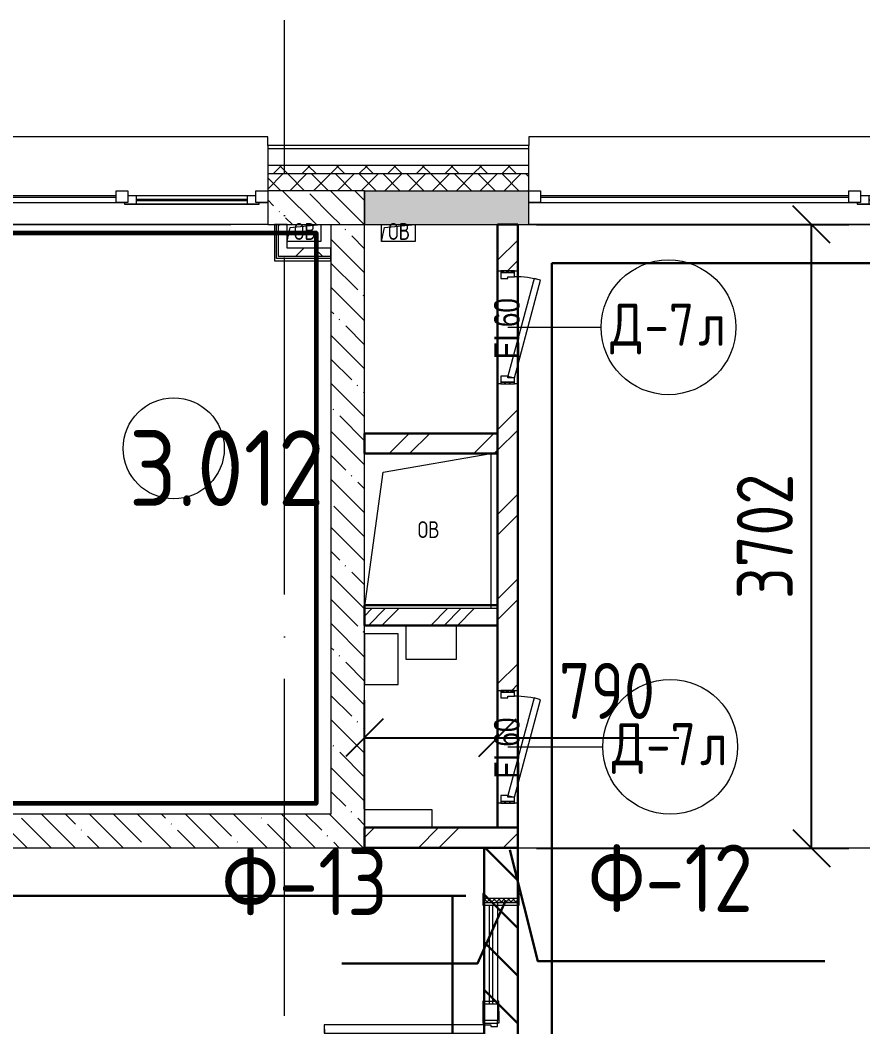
# Model space of a CAD drawing. Header units: millimetres. Extents: x -592259 to 288321, y -552984 to 293768.
# Drawn here: x 26492 to 31496, y -205629 to -199653 of the extents above; entities that cross this region are included whole.
import ezdxf

# ---------------------------------------------------------------- set-up
doc = ezdxf.new("R2010")
doc.units = ezdxf.units.MM
doc.linetypes.add('ADSK_Линия сетки', pattern=[2500, 2000, -250, 0, -250])
doc.layers.get('Defpoints').update_dxf_attribs({"color": 250})
for name, color, linetype, lineweight in [('0) блоки', 6, 'Continuous', 30), ('0.2) Кирпич 4 вып', 30, 'Continuous', 30), ('2)Фарх готовы', 3, 'Continuous', 30), ('2)Фархверки', 40, 'Continuous', 30), ('4) Штукатурка', 6, 'Continuous', 30), ('4.5) Штук Гипсовая по ЖБ', 6, 'Continuous', 30), ('4.6) Швы', 6, 'Continuous', 30), ('6.2) Шпаклевка 6 вып.', 3, 'Continuous', 60), ('A-AREA-____-IDEN', 250, 'Continuous', 9), ('A-DETL-____-OTLN', 250, 'Continuous', 5), ('A-DETL-GENF-OTLN', 250, 'Continuous', 5), ('A-DOOR-____-IDEN', 250, 'Continuous', 9), ('A-DOOR-____-MCUT', 250, 'Continuous', 5), ('A-DOOR-____-OTLN', 250, 'Continuous', 5), ('A-DOOR-FRAM-MCUT', 250, 'Continuous', 5), ('A-DOOR-FRAM-OTLN', 250, 'Continuous', 5), ('A-DOOR-GLAZ-MCUT', 250, 'Continuous', 5), ('A-FLOR-____-OTLN', 250, 'Continuous', 9), ('A-GLAZ-____-MCUT', 250, 'Continuous', 9), ('A-GLAZ-____-OTLN', 250, 'Continuous', 5), ('A-WALL-____-MCUT', 250, 'Continuous', 13), ('A-WALL-____-PATT', 250, 'Continuous', 13), ('A-WALL-FNSH-MCUT', 250, 'Continuous', 13), ('I-WALL-____-OTLN', 250, 'Continuous', 9), ('S-GRID-____-OTLN', 250, 'Continuous', 9)]:
    doc.layers.add(name, color=color, linetype=linetype, lineweight=lineweight)
doc.styles.add('Arial Narrow', font='ARIALN.TTF', dxfattribs={"width": 0.9, "height": 150})
doc.styles.add('GOST Common_1', font='', dxfattribs={"width": 0.9, "height": 250})
doc.styles.add('ISOCPEUR', font='isocpeur.ttf', dxfattribs={"width": 0.8, "height": 100})
doc.styles.add('ISOCPEUR_1', font='isocpeur.ttf', dxfattribs={"width": 0.9, "height": 250})
doc.styles.get("Standard").update_dxf_attribs({"font": 'ГОСТ тип А.ttf'})
doc.styles.get('GOST Common_1').set_extended_font_data('GOST Common')
doc.dimstyles.new('А3', dxfattribs={"dimtxt": 333, "dimasz": 222, "dimexe": 222, "dimexo": 111, "dimgap": 111, "dimtad": 1, "dimtoh": 1, "dimdec": 0, "dimrnd": 0.0015, "dimzin": 0, "dimdsep": 46, "dimtxsty": 'Standard', "dimblk": 'OBLIQUE', "dimcen": 0, "dimclrd": 7, "dimclre": 7, "dimclrt": 7, "dimadec": 0, "dimazin": 0, "dimtfac": 1, "dimtdec": 0, "dimtofl": 0, "dimtmove": 0, "dimatfit": 3, "dimfxl": 1, "dimtolj": 1, "dimtzin": 0, "dimarcsym": 0})
pattern_1 = [(45, (-3188.22, -259241.4), (-251.4472, 251.4472), []), (45, (-3188.22, -258860.4), (-251.4472, 251.4472), [])]
pattern_2 = [(135, (-3188.22, -259241.39), (-142.5612, -142.5612), []), (135, (-3045.66, -259241.39), (-142.5612, -142.5612), [252.016, -50.403, 3.353, -47.05])]
pattern_3 = [(45, (-3188.22, -259241.39), (-141.42136, 141.42136), []), (135, (-3188.22, -259241.39), (-141.42136, -141.42136), [])]

# ---------------------------------------------------------------- blocks, each defined once
blk = doc.blocks.new('Дверь_СКБ_1Ст_Внутренняя1 - Н_Д-7л_670x1875h_Технический шкаф ЭОМ и СС-V1-АР1_Маркировочный план 3 этажа')
at = {"layer": 'A-DOOR-____-OTLN'}
h = blk.add_hatch(dxfattribs=at)
h.set_pattern_fill('FP_5', color=256, style=0, pattern_type=2)
h.set_pattern_definition([(135, (1951.41, 124.685), (-14.14214, -14.14214), []), (225, (1951.41, 124.685), (14.14214, -14.14214), [])])
h.paths.add_polyline_path([(347.5, 40), (337.5, 40), (337.5, -40), (347.5, -40), (347.5, 1.4)])
at = {"layer": 'A-DOOR-FRAM-OTLN'}
h = blk.add_hatch(dxfattribs=at)
h.set_pattern_fill('FP_6', color=256, style=0, pattern_type=2)
h.set_pattern_definition([(45, (-171.384, 124.685), (-14.1421, 14.1421), []), (135, (-171.384, 124.685), (-14.1421, -14.1421), [])])
h.paths.add_polyline_path([(-312.5, -40), (-312.5, 40), (-322.5, 40), (-322.5, -40)])
at = {"layer": 'A-DOOR-____-MCUT'}
for p, q in [((-267.1, 195.3), (-277.4, 156.7)), ((312.5, 40), (-267.1, 195.3)), ((-277.4, 156.7), (302.1, 1.4)), ((302.1, 1.4), (312.5, 40))]:
    blk.add_line(p, q, dxfattribs=at)
at = {"layer": 'A-DOOR-____-OTLN'}
blk.add_arc((312.5, 40), 600, 165, 180, dxfattribs=at)
at = {"layer": 'A-DOOR-FRAM-MCUT'}
for p, q in [((-312.5, 40), (-322.5, 40)), ((-322.5, 40), (-322.5, -40)), ((-287.5, 40), (-312.5, 40)), ((-312.5, 40), (-312.5, -40)), ((-312.5, -40), (-312.5, 40)), ((-287.5, 0), (-287.5, 40)), ((-277.5, 0), (-287.5, 0)), ((-277.5, -40), (-277.5, 0)), ((312.5, 0), (302.5, 0)), ((302.5, 0), (302.5, -40)), ((312.5, 40), (312.5, 0)), ((337.5, 40), (312.5, 40)), ((337.5, -40), (337.5, 40)), ((347.5, 40), (337.5, 40)), ((337.5, 40), (337.5, -40)), ((347.5, -40), (347.5, 40)), ((-322.5, -40), (-312.5, -40)), ((-312.5, -40), (-277.5, -40)), ((302.5, -40), (337.5, -40)), ((337.5, -40), (347.5, -40))]:
    blk.add_line(p, q, dxfattribs=at)
blk = doc.blocks.new('Окно_СКБ_2Ст1 - Окно_СКБ_2Ст_2800_ОК11-29018754-АР1_Маркировочный план 3 этажа')
at = {"layer": 'A-GLAZ-____-MCUT'}
for p, q in [((-1400, -195), (-1400, -125)), ((-1400, -125), (-1330, -125)), ((-1330, -125), (-1330, -195)), ((500, -195), (500, -125)), ((500, -125), (570, -125)), ((570, -125), (570, -195)), ((1330, -155), (570, -155)), ((570, -155), (570, -195)), ((620, -205), (620, -155)), ((1280, -205), (1280, -155)), ((1330, -195), (1330, -125)), ((1330, -125), (1400, -125)), ((1330, -195), (1330, -155)), ((1400, -125), (1400, -195)), ((-1330, -195), (-1400, -195)), ((570, -195), (500, -195)), ((570, -195), (550, -195)), ((550, -195), (550, -205)), ((550, -205), (1350, -205)), ((1350, -205), (550, -205)), ((1400, -195), (1330, -195)), ((1350, -195), (1330, -195)), ((1350, -205), (1350, -195))]:
    blk.add_line(p, q, dxfattribs=at)
at = {"layer": 'A-GLAZ-____-MCUT', "lineweight": 5}
for p, q in [((500, -155), (-1330, -155)), ((500, -165), (-1330, -165)), ((620, -175), (1280, -175)), ((1280, -185), (620, -185))]:
    blk.add_line(p, q, dxfattribs=at)
at = {"layer": 'A-GLAZ-____-OTLN'}
for p, q in [((-1400, -195), (550, -195)), ((1350, -195), (1400, -195))]:
    blk.add_line(p, q, dxfattribs=at)
blk = doc.blocks.new('Окно_СКБ_2Ст1 - Окно_СКБ_2Ст_2800_ОК12-29019270-АР1_Маркировочный план 3 этажа')
at = {"layer": 'A-GLAZ-____-MCUT'}
for p, q in [((-1400, -195), (-1400, -125)), ((-1400, -125), (-1330, -125)), ((-1330, -125), (-1330, -195)), ((500, -195), (500, -125)), ((500, -125), (570, -125)), ((570, -125), (570, -195)), ((1330, -155), (570, -155)), ((570, -155), (570, -195)), ((620, -205), (620, -155)), ((1280, -205), (1280, -155)), ((1330, -195), (1330, -125)), ((1330, -125), (1400, -125)), ((1330, -195), (1330, -155)), ((1400, -125), (1400, -195)), ((-1330, -195), (-1400, -195)), ((570, -195), (500, -195)), ((570, -195), (550, -195)), ((550, -195), (550, -205)), ((550, -205), (1350, -205)), ((1350, -205), (550, -205)), ((1400, -195), (1330, -195)), ((1350, -195), (1330, -195)), ((1350, -205), (1350, -195))]:
    blk.add_line(p, q, dxfattribs=at)
at = {"layer": 'A-GLAZ-____-MCUT', "lineweight": 5}
for p, q in [((500, -155), (-1330, -155)), ((500, -165), (-1330, -165)), ((620, -175), (1280, -175)), ((1280, -185), (620, -185))]:
    blk.add_line(p, q, dxfattribs=at)
at = {"layer": 'A-GLAZ-____-OTLN'}
for p, q in [((-1400, -195), (550, -195)), ((1350, -195), (1400, -195))]:
    blk.add_line(p, q, dxfattribs=at)
blk = doc.blocks.new('WNW_Отлив1 - Отлив_металлический 2-28596384-АР1_Маркировочный план 3 этажа')
at = {"layer": 'A-GLAZ-____-OTLN'}
for p, q in [((1400, 320), (-1400, 320)), ((-1400, 320), (-1400, 270)), ((1400, 270), (1400, 320))]:
    blk.add_line(p, q, dxfattribs=at)
blk = doc.blocks.new('_Wn_-As_OpeningMEP_floor__Rectangular - _Wn_-As_OpeningMEP_floor__Rectangular-33950681-АР1_Маркировочный план 3 этажа')
at = {"layer": 'A-DETL-GENF-OTLN', "lineweight": 5}
for p, q in [((-264.4, 399.4), (375, 510)), ((-375, -410), (-264.4, 399.4))]:
    blk.add_line(p, q, dxfattribs=at)
blk = doc.blocks.new('Дверь_СКБ_2Ст_Фрамуга2 - Н_ВВ-12_2700x2600h_Коридоры-42028589-АР1_Маркировочный план 3 этажа')
at = {"layer": 'A-DOOR-____-OTLN'}
h = blk.add_hatch(dxfattribs=at)
h.set_pattern_fill('FP_52', color=256, style=0, pattern_type=2)
h.set_pattern_definition([(135, (951.411, 164.685), (-14.1421, -14.1421), []), (225, (951.411, 164.685), (14.1421, -14.1421), [])])
h.paths.add_polyline_path([(1337.5, 60), (1337.5, -100), (1362.5, -100), (1362.5, 100), (1337.5, 100), (1337.5, 98.1)])
at = {"layer": 'A-DOOR-FRAM-OTLN'}
h = blk.add_hatch(dxfattribs=at)
h.set_pattern_fill('FP_53', color=256, style=0, pattern_type=2)
h.set_pattern_definition([(45, (-1171.384, 164.685), (-14.1421, 14.1421), []), (135, (-1171.384, 164.685), (-14.1421, -14.1421), [])])
h.paths.add_polyline_path([(-1337.5, -100), (-1312.5, -100), (-1312.5, 100), (-1337.5, 100)])
at = {"layer": 'A-DOOR-____-MCUT'}
for p, q in [((-1287.5, 1050), (-1287.5, 100)), ((-1237.5, 1050), (-1287.5, 1050)), ((-1237.5, 100), (-1237.5, 1050)), ((612.5, 1050), (562.5, 1050)), ((562.5, 1050), (562.5, 100)), ((612.5, 100), (612.5, 1050)), ((-1287.5, 100), (-1237.5, 100)), ((562.5, 100), (612.5, 100))]:
    blk.add_line(p, q, dxfattribs=at)
at = {"layer": 'A-DOOR-____-OTLN'}
for centre, start, end in [((-1287.5, 100), 0, 90), ((612.5, 100), 90, 180)]:
    blk.add_arc(centre, 950, start, end, dxfattribs=at)
at = {"layer": 'A-DOOR-FRAM-MCUT'}
for p, q in [((-1297.5, 108), (-1367.5, 108)), ((-1367.5, 108), (-1367.5, 100)), ((-1367.5, 100), (-1297.5, 100)), ((-1312.5, 100), (-1337.5, 100)), ((-1337.5, 100), (-1337.5, -100)), ((-1287.5, 100), (-1312.5, 100)), ((-1312.5, 100), (-1312.5, 20)), ((-1312.5, -100), (-1312.5, 100)), ((-1297.5, 100), (-1297.5, 108)), ((-1287.5, 60), (-1287.5, 100)), ((-1277.5, 60), (-1287.5, 60)), ((-1277.5, 20), (-1277.5, 60)), ((612.5, 60), (602.5, 60)), ((602.5, 60), (602.5, 20)), ((612.5, 100), (612.5, 60)), ((637.5, 100), (612.5, 100)), ((622.5, 108), (622.5, 100)), ((692.5, 108), (622.5, 108)), ((622.5, 100), (622.5, 20)), ((737.5, 100), (637.5, 100)), ((637.5, 20), (637.5, 100)), ((637.5, 20), (637.5, 100)), ((682.5, 108), (682.5, 100)), ((752.5, 108), (682.5, 108)), ((692.5, 100), (692.5, 108)), ((737.5, 100), (737.5, 20)), ((752.5, 100), (752.5, 108)), ((752.5, 100), (752.5, 20)), ((752.5, 100), (1337.5, 100)), ((1392.5, 108), (1322.5, 108)), ((1322.5, 108), (1322.5, 100)), ((1322.5, 100), (1322.5, 20)), ((1322.5, 100), (1392.5, 100)), ((1337.5, 100), (1337.5, 20)), ((1362.5, 100), (1337.5, 100)), ((1337.5, 100), (1337.5, -100)), ((1362.5, -100), (1362.5, 100)), ((1392.5, 100), (1392.5, 108)), ((-1312.5, 20), (-1277.5, 20)), ((-1297.5, 20), (-1312.5, 20)), ((-1312.5, 20), (-1312.5, -100)), ((-1297.5, -100), (-1297.5, 20)), ((602.5, 20), (637.5, 20)), ((622.5, 12), (622.5, 20)), ((692.5, 12), (622.5, 12)), ((737.5, 20), (637.5, 20)), ((682.5, 20), (682.5, 12)), ((682.5, 12), (752.5, 12)), ((692.5, 20), (692.5, 12)), ((752.5, 12), (752.5, 20)), ((1337.5, 20), (752.5, 20)), ((1337.5, 20), (1322.5, 20)), ((1322.5, 20), (1322.5, -100)), ((1337.5, -100), (1337.5, 20)), ((-1297.5, -100), (-1367.5, -100)), ((-1367.5, -100), (-1367.5, -108)), ((-1367.5, -108), (-1297.5, -108)), ((-1337.5, -100), (-1312.5, -100)), ((-1312.5, -100), (-1297.5, -100)), ((-1297.5, -108), (-1297.5, -100)), ((1322.5, -100), (1337.5, -100)), ((1392.5, -100), (1322.5, -100)), ((1322.5, -100), (1322.5, -108)), ((1322.5, -108), (1392.5, -108)), ((1337.5, -100), (1362.5, -100)), ((1392.5, -108), (1392.5, -100))]:
    blk.add_line(p, q, dxfattribs=at)
at = {"layer": 'A-DOOR-GLAZ-MCUT'}
for p, q in [((1322.5, 70), (737.5, 70)), ((1322.5, 50), (737.5, 50))]:
    blk.add_line(p, q, dxfattribs=at)
blk = doc.blocks.new('_Wn_-As_OpeningMEP_floor__Rectangular - _Wn_-As_OpeningMEP_floor__Rectangular-V76-АР1_Маркировочный план 3 этажа')
at = {"layer": 'A-DETL-GENF-OTLN', "lineweight": 5}
for p, q in [((-99.8, 0.8), (-82.3, 82.3)), ((-82.3, 82.3), (100, 100))]:
    blk.add_line(p, q, dxfattribs=at)
blk = doc.blocks.new('_Wn_-As_OpeningMEP_floor__Rectangular - _Wn_-As_OpeningMEP_floor__Rectangular-35307840-АР1_Маркировочный план 3 этажа')
at = {"layer": 'A-DETL-GENF-OTLN', "lineweight": 5}
for p, q in [((-100, 0), (-82.3, 82.3)), ((-82.3, 82.3), (100, 100))]:
    blk.add_line(p, q, dxfattribs=at)
blk = doc.blocks.new('AAR_СКБ_Марка_Помещения_мал - Номер-28977439-АР1_Маркировочный план 3 этажа')
at = {"layer": 'A-AREA-____-IDEN'}
blk.add_circle((-0.028, 0), 3, dxfattribs=at)
blk = doc.blocks.new('ADSK_Марка_Дверь - Типоразмер_ADSK_Марка-30565456-АР1_Маркировочный план 3 этажа')
at = {"layer": 'A-DOOR-____-IDEN'}
blk.add_circle((0, 0), 4, dxfattribs=at)
blk = doc.blocks.new('_Oblique')
at = {"color": 0, "linetype": 'ByBlock', "lineweight": -2}
blk.add_line((-0.5, -0.5), (0.5, 0.5), dxfattribs=at)
blk = doc.blocks.new('*D6600')
at = {"layer": '0.2) Кирпич 4 вып', "color": 7, "lineweight": -2, "transparency": 16777216}
for p, q in [((29557.8, -200866.4), (31412.9, -200866.4)), ((31190.9, -204568.9), (31190.9, -200866.4)), ((29557.8, -204568.9), (31412.9, -204568.9))]:
    blk.add_line(p, q, dxfattribs=at)
at = {"layer": 'Defpoints', "color": 0, "transparency": 16777216}
for p in [(29446.8, -200866.4), (31190.9, -200866.4), (29446.8, -204568.9)]:
    blk.add_point(p, dxfattribs=at)
at = {"layer": '0.2) Кирпич 4 вып', "color": 7, "lineweight": -2, "transparency": 16777216, "xscale": 222, "yscale": 222, "zscale": 222}
for p, rotation in [((31190.9, -200866.4), 90), ((31190.9, -204568.9), 270)]:
    blk.add_blockref('_Oblique', p, dxfattribs=dict(at, rotation=rotation))
at = {"layer": '0.2) Кирпич 4 вып', "color": 7, "transparency": 16777216, "insert": (30913.4, -202717.6), "char_height": 333, "attachment_point": 5, "rotation": 90}
blk.add_mtext('\\A1;3702', dxfattribs=at)
blk = doc.blocks.new('*D6601')
at = {"layer": '0.2) Кирпич 4 вып', "color": 7, "lineweight": -2, "transparency": 16777216}
for p, q in [((28536.8, -204335.4), (28536.8, -203690.3)), ((29326.8, -204335.4), (29326.8, -203690.3)), ((28536.8, -203912.3), (29326.8, -203912.3)), ((29326.8, -203912.3), (30403.5, -203912.3))]:
    blk.add_line(p, q, dxfattribs=at)
at = {"layer": 'Defpoints', "color": 0, "transparency": 16777216}
for p in [(29326.8, -203912.3), (28536.8, -204446.4), (29326.8, -204446.4)]:
    blk.add_point(p, dxfattribs=at)
at = {"layer": '0.2) Кирпич 4 вып', "color": 7, "lineweight": -2, "transparency": 16777216, "xscale": 222, "yscale": 222, "zscale": 222, "rotation": 180}
blk.add_blockref('_Oblique', (28536.8, -203912.3), dxfattribs=at)
at = {"layer": '0.2) Кирпич 4 вып', "color": 7, "lineweight": -2, "transparency": 16777216, "xscale": 222, "yscale": 222, "zscale": 222}
blk.add_blockref('_Oblique', (29326.8, -203912.3), dxfattribs=at)
at = {"layer": '0.2) Кирпич 4 вып', "color": 7, "transparency": 16777216, "insert": (29976.1, -203634.8), "char_height": 333, "attachment_point": 5}
blk.add_mtext('\\A1;790', dxfattribs=at)

msp = doc.modelspace()

# ---------------------------------------------------------------- hatches: boundary and pattern name
at = {"layer": '0) блоки'}
h = msp.add_hatch(dxfattribs=at)
h.set_pattern_fill('FP_1', color=256, style=0, pattern_type=2)
h.set_pattern_definition([(135, (-3188.22, -259241.39), (-141.42136, -141.42136), [])])
h.paths.add_polyline_path([(29246.7763, -207866.3886), (29446.7763, -207866.3886), (29446.7763, -204866.3883), (29246.7763, -204866.3883), (29246.7763, -207596.3883)])
h.paths.add_polyline_path([(29446.7763, -204866.3883), (29446.7763, -204566.388), (29246.7763, -204566.388), (29246.7763, -204866.3883)])
at = {"layer": 'A-WALL-____-PATT', "lineweight": 15, "true_color": 0x000000}
h = msp.add_hatch(dxfattribs=at)
h.set_pattern_fill('FP_16', color=18, style=0, pattern_type=2)
h.set_pattern_definition([(135, (-3188.22, -259241.39), (-84.85281, -84.85281), []), (225, (-3188.22, -259241.39), (84.85281, -84.85281), [])])
h.paths.add_polyline_path([(59832.0058, -200566.3892), (66071.7763, -200566.3892), (66071.7763, -200516.3892), (59832.0058, -200516.3892)])
h.paths.add_polyline_path([(58281.5715, -200566.3892), (58632.0058, -200566.3892), (58632.0058, -200516.3892), (57981.7763, -200516.3892), (57981.7763, -200566.3892), (58109.3968, -200566.3892)])
h.paths.add_polyline_path([(56379.2388, -200566.3892), (57081.7763, -200566.3892), (57081.7763, -200516.3892), (49662.0053, -200516.3892), (49662.0053, -200566.3892), (54072.3616, -200566.3892)])
h.paths.add_polyline_path([(47762.0053, -200566.3892), (48412.0053, -200566.3892), (48412.0053, -200516.3892), (47762.0053, -200516.3892)])
h.paths.add_polyline_path([(46461.7544, -200566.3892), (46862.0053, -200566.3892), (46862.0053, -200516.3892), (45362.0053, -200516.3892), (45362.0053, -200566.3892), (46361.3368, -200566.3892)])
h.paths.add_polyline_path([(42537.9752, -200566.3892), (42562.0053, -200566.3892), (42562.0053, -200516.3892), (41012.0053, -200516.3892), (41012.0053, -200566.3892), (42161.7544, -200566.3892)])
h.paths.add_polyline_path([(37361.5805, -200566.3892), (38212.0053, -200566.3892), (38212.0053, -200516.3892), (36662.0053, -200516.3892), (36662.0053, -200566.3892)])
h.paths.add_polyline_path([(33310.4662, -200566.3892), (33861.7763, -200566.3892), (33861.7763, -200516.3892), (32312.0053, -200516.3892), (32312.0053, -200566.3892), (33161.7544, -200566.3892)])
h.paths.add_polyline_path([(34761.7763, -200566.3892), (35412.0053, -200566.3892), (35412.0053, -200516.3892), (34761.7763, -200516.3892)])
h.paths.add_polyline_path([(28696.7116, -200566.3892), (29512.0053, -200566.3892), (29512.0053, -200516.3892), (27961.7763, -200516.3892), (27961.7763, -200566.3892), (28636.7763, -200566.3892)])
h.paths.add_polyline_path([(23686.7763, -200566.3892), (25161.7763, -200566.3892), (25161.7763, -200516.3892), (20706.7763, -200516.3892), (20706.7763, -200566.3892), (21936.7763, -200566.3892)])
h.paths.add_polyline_path([(19456.7763, -200566.3892), (19456.7763, -200516.3892), (18716.7544, -200516.3892), (18716.7544, -200566.3892), (18892.4832, -200566.3892)])
h.paths.add_polyline_path([(11395.1321, -200566.3892), (17816.7544, -200566.3892), (17816.7544, -200516.3892), (9561.7544, -200516.3892), (9561.7544, -200566.3892), (10818.4128, -200566.3892)])
h.paths.add_polyline_path([(6661.7983, -200566.3892), (6761.7544, -200566.3892), (6761.7544, -200516.3892), (5561.7544, -200516.3892), (5561.7544, -200566.3892), (6541.7983, -200566.3892)])
h.paths.add_polyline_path([(2486.8039, -200566.3892), (4361.7544, -200566.3892), (4361.7544, -200516.3892), (-3538.2456, -200516.3892), (-3538.2456, -200566.3892), (2461.8039, -200566.3892)])
h = msp.add_hatch(dxfattribs=at)
h.set_pattern_fill('FP_17', color=18, style=0, pattern_type=2)
h.set_pattern_definition([(45, (-3188.22, -259241.39), (-70.71068, 70.71068), []), (135, (-3188.22, -259241.39), (-70.71068, -70.71068), [])])
h.paths.add_polyline_path([(17162.3253, -200666.3892), (17816.7544, -200666.3283), (17816.7544, -200566.3892), (9561.7544, -200566.3892), (9561.7544, -200666.3892), (14855.448, -200666.3892)])
h.paths.add_polyline_path([(63299.8706, -200666.3892), (66001.7763, -200666.3283), (66001.7763, -200599.7225), (66071.7763, -200566.3892), (59832.0058, -200566.3892), (59832.0058, -200666.3892), (60561.7544, -200666.3892)])
h.paths.add_polyline_path([(58632.0058, -200666.3892), (58632.0058, -200566.3892), (57981.7763, -200566.3892), (57981.7763, -200666.3892), (58109.3968, -200666.3892)])
h.paths.add_polyline_path([(50291.7763, -200666.3892), (57081.7763, -200666.3283), (57081.7763, -200566.3892), (49662.0053, -200566.3892), (49662.0053, -200666.3892)])
h.paths.add_polyline_path([(46862.0053, -200666.3892), (46862.0053, -200566.3892), (45362.0053, -200566.3892), (45362.0053, -200666.3892), (46861.7544, -200666.388)])
h.paths.add_polyline_path([(48412.0053, -200666.3892), (48412.0053, -200566.3892), (47762.0053, -200566.3892), (47762.0053, -200666.3892)])
h.paths.add_polyline_path([(42562.0053, -200666.3892), (42562.0053, -200566.3892), (41012.0053, -200566.3892), (41012.0053, -200666.3892), (42561.7544, -200666.388)])
h.paths.add_polyline_path([(37561.5805, -200666.3892), (38212.0053, -200666.3283), (38212.0053, -200566.3892), (36662.0053, -200566.3892), (36662.0053, -200666.3892), (37475.0852, -200666.3892)])
h.paths.add_polyline_path([(33861.7763, -200666.3892), (33861.7763, -200566.3892), (32312.0053, -200566.3892), (32312.0053, -200666.3892), (33310.4662, -200666.3892)])
h.paths.add_polyline_path([(35412.0053, -200666.3892), (35412.0053, -200566.3892), (34761.7763, -200566.3892), (34761.7763, -200666.3892)])
h.paths.add_polyline_path([(29446.7763, -200666.3892), (29512.0053, -200666.3283), (29512.0053, -200566.3892), (27961.7763, -200566.3892), (27961.7763, -200666.3892), (28696.7116, -200666.3892)])
h.paths.add_polyline_path([(23886.7763, -200666.3892), (25161.7763, -200666.3283), (25161.7763, -200566.3892), (20706.7763, -200566.3892), (20706.7763, -200666.3892), (23886.7577, -200666.3886)])
h.paths.add_polyline_path([(18716.7544, -200666.3892), (19456.7763, -200666.3283), (19456.7763, -200566.3892), (18716.7544, -200566.3892), (18716.7544, -200666.3283)])
h.paths.add_polyline_path([(6761.7544, -200666.3892), (6761.7544, -200566.3892), (5561.7544, -200566.3892), (5561.7544, -200666.3892), (6661.7983, -200666.3892)])
h.paths.add_polyline_path([(2461.8039, -200666.3892), (4361.7544, -200666.3892), (4361.7544, -200566.3892), (-3488.2456, -200566.3892), (-3488.2456, -200666.3892), (-1292.6929, -200666.3892)])
h = msp.add_hatch(dxfattribs=at)
h.set_pattern_fill('FP_24', color=18, style=0, pattern_type=2)
h.set_pattern_definition(pattern_2)
h.paths.add_polyline_path([(28060.8411, -200866.3892), (28336.7763, -200866.3892), (28336.7763, -200666.3892), (27961.7763, -200666.3892), (27961.7774, -200866.3886), (28001.7763, -200866.3886)])
h.paths.add_polyline_path([(23886.7763, -200866.3892), (25161.7763, -200866.3886), (25161.7763, -200666.3892), (23886.7763, -200666.3892), (23886.7763, -200819.074)])
h = msp.add_hatch(dxfattribs=at)
h.set_pattern_fill('FP_24', color=18, style=0, pattern_type=2)
h.set_pattern_definition(pattern_2)
h.paths.add_polyline_path([(28369.3983, -204366.3886), (28536.7763, -204366.3886), (28536.7763, -200666.3892), (28336.7763, -200666.3892), (28336.7763, -204366.3886)])
h = msp.add_hatch(dxfattribs=at)
h.set_pattern_fill('FP_50', color=18, style=0, pattern_type=2)
h.set_pattern_definition([(50, (-3188.22, -259241.4), (364.3679, -31.8783), [38.1, -419.1]), (355, (-3188.22, -259241.4), (-70.4859, 382.1133), [30.48, -335.28]), (100.451, (-3157.86, -259244.05), (293.885, 350.2334), [32.38, -356.18]), (46.184, (-3188.22, -259139.8), (542.1585, -84.0858), [57.15, -628.65]), (96.636, (-3143.04, -259146.8), (474.805, 494.8554), [48.57, -534.27]), (351.184, (-3188.2, -259139.8), (474.8102, 494.85), [45.72, -502.92]), (21, (-3137.42, -259165.2), (303.2285, -204.5305), [38.1, -419.1]), (326, (-3137.42, -259165.2), (123.6039, 368.376), [30.48, -335.28]), (71.451, (-3112.15, -259182.23), (426.8341, 163.8427), [32.38, -356.18]), (37.5, (-3188.22, -259241.39), (6.17665, 169.11015), [16.764, -314.452, 16.764, -323.596, -336.55]), (37.5, (-3188.22, -259241.39), (6.17665, 169.11015), [-671.576, 16.764, -319.786]), (7.5, (-3188.22, -259241.39), (133.63888, 200.3615), [16.764, -177.292, 16.764, -306.832, -128.27]), (7.5, (-3188.22, -259241.39), (133.63888, 200.3615), [-517.652, 16.764, -111.506]), (327.5, (-3301.51, -259241.39), (271.18182, -11.45836), [16.764, -110.236, 16.764, -379.476, -525.78]), (327.5, (-3301.51, -259241.39), (271.18182, -11.45836), [-523.24, 16.764, -509.016]), (317.5, (-3352.3, -259241.4), (296.2585, 50.85285), [16.764, -148.336, 16.764, -246.38, -373.38]), (317.5, (-3352.3, -259241.4), (296.2585, 50.85285), [-428.244, 16.764, -356.616])])
h.paths.add_polyline_path([(65861.7763, -200866.3892), (65861.7763, -200666.3892), (60561.7544, -200666.3892), (60561.7544, -200866.3892), (65157.4421, -200866.3892)])
h.paths.add_polyline_path([(60161.7544, -200866.3892), (60161.7544, -200666.3892), (59832.0058, -200666.3892), (59832.0058, -200866.3892), (60111.4448, -200866.3892)])
h.paths.add_polyline_path([(58093.0301, -200866.3892), (58632.0058, -200866.1591), (58632.0058, -200666.3892), (57981.7763, -200666.3892), (57981.7763, -200866.3892), (58081.5715, -200866.3892)])
h.paths.add_polyline_path([(56061.7763, -200866.3892), (57081.7763, -200866.2332), (57081.7763, -200666.3892), (56061.7544, -200666.3892), (56061.7544, -200866.3892)])
h.paths.add_polyline_path([(50110.1492, -200866.3892), (51161.7544, -200866.3892), (51161.7544, -200666.3892), (49662.0053, -200666.3892), (49662.0053, -200866.3892)])
h.paths.add_polyline_path([(47762.0053, -200866.3892), (48412.0053, -200866.3892), (48412.0053, -200666.3892), (47762.0053, -200666.3892), (47762.0053, -200855.3256)])
h.paths.add_polyline_path([(46461.7544, -200866.3892), (46461.7544, -200666.3892), (45362.0053, -200666.3892), (45362.0053, -200866.3892), (46405.1004, -200866.3892)])
h.paths.add_polyline_path([(46861.7763, -200866.3892), (46862.0053, -200866.3892), (46861.7544, -200866.3892)])
h.paths.add_polyline_path([(41861.5805, -200866.3892), (42161.7544, -200865.873), (42161.7544, -200666.3892), (41012.0053, -200666.3892), (41012.0053, -200866.3892), (41841.7763, -200866.3892)])
h.paths.add_polyline_path([(52660.8217, -200866.3892), (55661.7544, -200866.3012), (55661.7544, -200666.3892), (51561.7544, -200666.3892), (51561.7544, -200866.3892), (51981.8542, -200866.3892)])
h.paths.add_polyline_path([(37532.7145, -200866.3892), (37661.7544, -200866.3892), (37661.7544, -200666.3892), (36662.0053, -200666.3892), (36662.0053, -200866.3892), (37362.64, -200866.3892)])
h.paths.add_polyline_path([(35412.0053, -200866.3892), (35412.0053, -200666.3892), (34761.7763, -200666.3892), (34761.7763, -200866.3892)])
h.paths.add_polyline_path([(33861.7763, -200866.3892), (33861.7763, -200666.3892), (33161.7544, -200666.3892), (33161.7763, -200866.3892), (33310.4662, -200866.3892)])
h.paths.add_polyline_path([(38212.0053, -200866.3892), (38212.0053, -200666.3892), (38061.7544, -200666.3892), (38061.7544, -200866.3892)])
h.paths.add_polyline_path([(32761.7544, -200866.3892), (32761.7544, -200666.3892), (32312.0053, -200666.3892), (32312.0053, -200866.3892)])
h.paths.add_polyline_path([(28696.7116, -200866.3892), (29512.0053, -200866.3892), (29512.0053, -200666.3892), (28536.7763, -200666.3892), (28536.7763, -200866.3892), (28620.5378, -200866.3892)])
h = msp.add_hatch(dxfattribs=at)
h.set_pattern_fill('FP_51', color=18, style=0, pattern_type=2)
h.set_pattern_definition(pattern_3)
h.paths.add_polyline_path([(28026.7544, -201056.3886), (28076.7544, -201056.3886), (28076.5805, -200866.3892), (28026.7544, -200866.5656), (28026.7544, -201041.5676)])
h = msp.add_hatch(dxfattribs=at)
h.set_pattern_fill('FP_2', color=18, style=0, pattern_type=2)
h.set_pattern_definition(pattern_1)
h.paths.add_polyline_path([(29326.7763, -204446.3886), (29446.7763, -204446.3886), (29446.7763, -204301.3892), (29326.7763, -204301.3892), (29326.7763, -204366.3892)])
h.paths.add_polyline_path([(29326.7763, -203631.3892), (29446.7763, -203631.3892), (29446.7763, -201811.3892), (29326.7763, -201811.3892), (29326.7763, -203437.2327)])
h.paths.add_polyline_path([(29346.7763, -201141.3892), (29446.7763, -201141.3892), (29446.7763, -200866.3892), (29326.7763, -200866.5676), (29326.7763, -201141.3892)])
h = msp.add_hatch(dxfattribs=at)
h.set_pattern_fill('FP_51', color=18, style=0, pattern_type=2)
h.set_pattern_definition(pattern_3)
h.paths.add_polyline_path([(28295.1316, -201056.3886), (28336.7544, -201056.3886), (28336.7544, -201006.3886), (28076.7544, -201006.3886), (28076.7544, -201056.3886), (28109.3909, -201056.3886)])
h = msp.add_hatch(dxfattribs=at)
h.set_pattern_fill('FP_2', color=18, style=0, pattern_type=2)
h.set_pattern_definition(pattern_1)
h.paths.add_polyline_path([(29326.7763, -202226.3886), (29326.7763, -202106.3886), (28536.7763, -202106.3886), (28536.7763, -202226.3886), (29286.7763, -202226.3886)])
h = msp.add_hatch(dxfattribs=at)
h.set_pattern_fill('FP_9', color=18, style=0, pattern_type=2)
h.set_pattern_definition([(45, (-3188.22, -259241.4), (-224.5064, 224.5064), []), (45, (-3108.85, -259241.4), (0, 449.0128), []), (45, (-3267.6, -259241.4), (0, 449.0128), [])])
h.paths.add_polyline_path([(29317.4605, -203246.3886), (29326.7763, -203246.3886), (29326.7763, -203146.3886), (28536.7763, -203146.3886), (28536.7763, -203246.3886), (29315.046, -203246.3886)])
h = msp.add_hatch(dxfattribs=at)
h.set_pattern_fill('FP_24', color=18, style=0, pattern_type=2)
h.set_pattern_definition(pattern_2)
h.paths.add_polyline_path([(27913.3716, -204566.3886), (28536.7763, -204566.3886), (28536.7763, -204366.3886), (25586.7763, -204366.3886), (25586.7763, -204566.3886), (27760.1811, -204566.3886)])
h.paths.add_polyline_path([(23686.7763, -204566.3886), (24086.7763, -204566.3886), (24086.7763, -204366.3886), (23686.7763, -204366.3886), (23686.7763, -204446.5688)])
h = msp.add_hatch(dxfattribs=at)
h.set_pattern_fill('FP_2', color=18, style=0, pattern_type=2)
h.set_pattern_definition(pattern_1)
h.paths.add_polyline_path([(29246.7763, -204566.3886), (29446.7763, -204566.3886), (29446.7763, -204446.3886), (28536.7763, -204446.3886), (28536.7763, -204566.3886), (28875.4959, -204566.3886)])
h = msp.add_hatch(dxfattribs=at)
h.set_pattern_fill('FP_1', color=18, style=0, pattern_type=2)
h.set_pattern_definition([(135, (-3188.22, -259241.39), (-141.42136, -141.42136), [])])
h.paths.add_polyline_path([(29251.7763, -207866.3886), (29446.7763, -207866.3886), (29446.7763, -207566.3889), (29246.7763, -207566.3889), (29246.7763, -207866.3886)])
h.paths.add_polyline_path([(29246.7763, -204866.3889), (29446.7763, -204866.3889), (29446.7763, -204566.3886), (29246.7763, -204566.3886), (29246.7763, -204836.3889)])

# ---------------------------------------------------------------- linework, layer by layer
at = {"layer": '0) блоки'}
for p, q in [((29246.7763, -207866.3886), (29246.7763, -204566.388)), ((29446.7763, -207866.3886), (29446.7763, -204566.388))]:
    msp.add_line(p, q, dxfattribs=at)
at = {"layer": '0.2) Кирпич 4 вып'}
for points in [[(29326.7763, -204446.3886), (29446.7763, -204446.3886), (29446.7763, -200866.3892), (29326.7763, -200866.3892)], [(28536.7763, -202106.3886), (29326.7763, -202106.3886), (29326.7763, -202226.3886), (28536.7763, -202226.3886)], [(28536.7763, -203126.3886), (29326.7763, -203126.3886), (29326.7763, -203246.3886), (28536.7763, -203246.3886)], [(28536.7763, -204446.3886), (29446.7763, -204446.3886), (29446.7763, -204566.388), (28536.7763, -204566.388)]]:
    msp.add_lwpolyline(points, close=True, dxfattribs=at)
at = {"layer": '2)Фарх готовы'}
for points in [[(29399.9218, -204579.0052), (29564.8178, -205238.5117), (29653.7343, -205238.5117), (31269.2074, -205238.5117)], [(29375.9828, -204876.5333), (29208.4095, -205252.7182), (29102.3938, -205252.7182), (28402.3938, -205252.7182)]]:
    msp.add_lwpolyline(points, dxfattribs=at)
at = {"layer": '4) Штукатурка'}
for p, q in [((29649.1241, -201095.8858), (29649.1241, -207758.4176)), ((21604.2064, -204850.8119), (29058.6779, -204850.8119)), ((29058.6779, -204850.8119), (29058.6779, -207745.3052))]:
    msp.add_line(p, q, dxfattribs=at)
at = {"layer": '4.5) Штук Гипсовая по ЖБ'}
msp.add_line((50060.3055, -201095.8858), (29649.1241, -201095.8858), dxfattribs=at)
at = {"layer": '4.6) Швы'}
msp.add_lwpolyline([(27894.3696, -204850.8119), (29138.1741, -204850.8119)], dxfattribs=at)
at = {"layer": '6.2) Шпаклевка 6 вып.'}
msp.add_lwpolyline([(25288.6601, -200916.4926), (28249.2583, -200916.4926), (28249.2583, -204302.185), (23959.4395, -204302.185), (23959.4395, -201339.8988)], dxfattribs=at)
at = {"layer": 'A-DETL-____-OTLN', "color": 18, "true_color": 0x000000}
for p, q in [((29082.2343, -203246.388), (28782.2343, -203246.388)), ((28782.2343, -203246.388), (28782.2343, -203446.388)), ((29082.2343, -203446.388), (29082.2343, -203246.388)), ((28536.7763, -203296.388), (28536.7763, -203596.388)), ((28736.7763, -203296.388), (28536.7763, -203296.388)), ((28736.7763, -203596.388), (28736.7763, -203296.388)), ((28782.2343, -203446.388), (29082.2343, -203446.388)), ((28536.7763, -203596.388), (28736.7763, -203596.388)), ((28938.4005, -204341.388), (28536.7763, -204341.388)), ((28536.7763, -204341.388), (28536.7763, -204441.3874)), ((28938.4005, -204441.3874), (28938.4005, -204341.388)), ((28536.7763, -204441.3874), (28938.4005, -204441.3874))]:
    msp.add_line(p, q, dxfattribs=at)
at = {"layer": 'A-DOOR-____-IDEN', "color": 18, "true_color": 0x000000}
for p, q in [((29386.7763, -201476.3892), (29941.3189, -201476.3892)), ((29386.7763, -203966.3892), (29951.3189, -203966.3892))]:
    msp.add_line(p, q, dxfattribs=at)
at = {"layer": 'A-FLOR-____-OTLN', "color": 18, "lineweight": 5, "true_color": 0x000000}
for p, q in [((28076.7544, -200866.5676), (28276.5805, -200866.5676)), ((28276.5805, -200866.5676), (28276.5805, -200966.5676)), ((28636.7763, -200966.5676), (28636.7763, -200866.5676)), ((28636.7763, -200866.5676), (28836.7763, -200866.5676)), ((28836.7763, -200866.5676), (28836.7763, -200966.5676)), ((28276.5805, -200966.5676), (28076.7544, -200966.5676)), ((28836.7763, -200966.5676), (28636.7763, -200966.5676)), ((29446.7763, -201141.3892), (29446.7763, -201547.2)), ((29446.7763, -201701.7482), (29446.7763, -201811.3892)), ((29286.7763, -202226.3886), (29286.7763, -203146.3886)), ((29446.7763, -203631.3892), (29446.7763, -204037.2)), ((29446.7763, -204191.7482), (29446.7763, -204301.3892)), ((29246.7763, -205591.3889), (29246.7763, -204906.3889)), ((29246.7763, -204906.3889), (29246.7763, -205591.3889))]:
    msp.add_line(p, q, dxfattribs=at)
at = {"layer": 'A-WALL-____-MCUT', "color": 18, "lineweight": 15, "true_color": 0x000000}
for p, q in [((29512.0053, -200416.3892), (27961.7763, -200416.3892)), ((27961.7763, -200516.3892), (27961.7763, -200666.3892)), ((29512.0053, -200516.3892), (27961.7763, -200516.3892)), ((29512.0053, -200666.3892), (29512.0053, -200516.3892)), ((29512.0053, -200566.3892), (27961.7763, -200566.3892)), ((27961.7763, -200666.3892), (27961.7763, -200866.3892)), ((28536.7763, -200666.3892), (27961.7763, -200666.3892)), ((28536.7763, -200666.3892), (29512.0053, -200666.3892)), ((28536.7763, -204566.3886), (28536.7763, -200666.3892)), ((28536.7763, -200666.3892), (28536.7763, -200866.3892)), ((29512.0053, -200866.3892), (29512.0053, -200666.3892)), ((27961.7763, -200866.3892), (28336.7763, -200866.3892)), ((28014.2544, -201068.8886), (28014.2544, -200866.3295)), ((28076.7544, -200866.3295), (28026.7544, -200866.3295)), ((28026.7544, -201056.3886), (28026.7544, -200866.3295)), ((28076.7544, -201006.3886), (28076.7544, -200866.3295)), ((28336.7763, -200866.3892), (28336.7763, -204366.3886)), ((28536.7763, -200866.3892), (29512.0053, -200866.3892)), ((29326.7763, -200866.3892), (29326.7763, -201141.3892)), ((29446.7763, -201141.3892), (29446.7763, -200866.3892)), ((28336.7544, -201006.3886), (28076.7544, -201006.3886)), ((28336.7544, -201056.3886), (28336.7544, -201006.3886)), ((28336.7544, -201068.8886), (28014.2544, -201068.8886)), ((28336.7544, -201056.3886), (28026.7544, -201056.3886)), ((29326.7763, -201141.3892), (29346.7763, -201141.3892)), ((29426.7763, -201141.3892), (29446.7763, -201141.3892)), ((29346.7763, -201811.3892), (29326.7763, -201811.3892)), ((29326.7763, -201811.3892), (29326.7763, -202106.3886)), ((29446.7763, -201811.3892), (29426.7763, -201811.3892)), ((29446.7763, -203631.3892), (29446.7763, -201811.3892)), ((29326.7763, -202106.3886), (28536.7763, -202106.3886)), ((28536.7763, -202226.3886), (29326.7763, -202226.3886)), ((29326.7763, -202226.3886), (29326.7763, -203146.3886)), ((29326.7763, -203146.3886), (28536.7763, -203146.3886)), ((29326.7763, -203246.3886), (29326.7763, -203146.3886)), ((28536.7763, -203246.3886), (29326.7763, -203246.3886)), ((29326.7763, -203246.3886), (29326.7763, -203631.3892)), ((29326.7763, -203631.3892), (29346.7763, -203631.3892)), ((29426.7763, -203631.3892), (29446.7763, -203631.3892)), ((29346.7763, -204301.3892), (29326.7763, -204301.3892)), ((29326.7763, -204301.3892), (29326.7763, -204446.3886)), ((29446.7763, -204301.3892), (29426.7763, -204301.3892)), ((29446.7763, -204836.3889), (29446.7763, -204301.3892)), ((28336.7763, -204366.3886), (25616.7763, -204366.3886)), ((29326.7763, -204446.3886), (28536.7763, -204446.3886)), ((25616.7763, -204566.3886), (28536.7763, -204566.3886)), ((28536.7763, -204566.3886), (29246.7763, -204566.3886)), ((29246.7763, -204566.3886), (29246.7763, -204836.3889)), ((29446.7763, -204566.3886), (29246.7763, -204566.3886))]:
    msp.add_line(p, q, dxfattribs=at)
at = {"layer": 'A-WALL-FNSH-MCUT', "lineweight": 15}
for p, q in [((29512.0053, -200396.3892), (27961.7763, -200396.3892)), ((27961.7763, -200396.3892), (27961.7763, -200516.3892)), ((29512.0053, -200516.3892), (29512.0053, -200396.3892)), ((28001.7544, -200866.3295), (28001.7544, -201081.3886)), ((28026.7544, -200866.3295), (28001.7544, -200866.3295)), ((28001.7544, -201081.3886), (28336.7544, -201081.3886)), ((28336.7544, -201081.3886), (28336.7544, -201056.3886))]:
    msp.add_line(p, q, dxfattribs=at)
at = {"layer": 'I-WALL-____-OTLN', "color": 18, "lineweight": 15, "true_color": 0x000000}
for p, q in [((27961.7763, -200866.3892), (25161.7763, -200866.3892)), ((32312.0053, -200866.3892), (29512.0053, -200866.3892))]:
    msp.add_line(p, q, dxfattribs=at)
at = {"layer": 'S-GRID-____-OTLN', "color": 18, "linetype": 'ADSK_Линия сетки', "true_color": 0x000000}
for p, q in [((28061.7763, -220563.733), (28061.7763, -199653.1503)), ((-6757.7749, -200866.3886), (70471.963, -200866.3886)), ((-6757.7749, -204566.3886), (70471.963, -204566.3886))]:
    msp.add_line(p, q, dxfattribs=at)

# ---------------------------------------------------------------- block references
at = {"layer": 'A-AREA-____-IDEN', "color": 18, "true_color": 0x000000, "xscale": 99.99999999999993, "yscale": 99.99999999999993, "zscale": 99.99999999999993}
msp.add_blockref('AAR_СКБ_Марка_Помещения_мал - Номер-28977439-АР1_Маркировочный план 3 этажа', (27406.6904, -202194.9016), dxfattribs=at)
at = {"layer": 'A-DOOR-____-IDEN', "color": 18, "true_color": 0x000000, "xscale": 99.99999999999993, "yscale": 99.99999999999993, "zscale": 99.99999999999993}
for p in [(30341.3189, -201476.3892), (30351.3189, -203966.3892)]:
    msp.add_blockref('ADSK_Марка_Дверь - Типоразмер_ADSK_Марка-30565456-АР1_Маркировочный план 3 этажа', p, dxfattribs=at)
at = {"layer": 'A-DOOR-____-OTLN', "color": 18, "true_color": 0x000000}
for name, p, rotation in [('Дверь_СКБ_1Ст_Внутренняя1 - Н_Д-7л_670x1875h_Технический шкаф ЭОМ и СС-V1-АР1_Маркировочный план 3 этажа', (29386.7763, -201463.8892), 269.9999999999999), ('Дверь_СКБ_1Ст_Внутренняя1 - Н_Д-7л_670x1875h_Технический шкаф ЭОМ и СС-V1-АР1_Маркировочный план 3 этажа', (29386.7763, -203953.8892), 269.9999999999999), ('Дверь_СКБ_2Ст_Фрамуга2 - Н_ВВ-12_2700x2600h_Коридоры-42028589-АР1_Маркировочный план 3 этажа', (29346.7763, -206228.8889), 89.99999999999993)]:
    msp.add_blockref(name, p, dxfattribs=dict(at, rotation=rotation))
at = {"layer": 'A-GLAZ-____-OTLN', "color": 18, "true_color": 0x000000}
for name, p in [('WNW_Отлив1 - Отлив_металлический 2-28596384-АР1_Маркировочный план 3 этажа', (26561.7763, -200666.3892)), ('WNW_Отлив1 - Отлив_металлический 2-28596384-АР1_Маркировочный план 3 этажа', (30912.0053, -200666.3892)), ('Окно_СКБ_2Ст1 - Окно_СКБ_2Ст_2800_ОК12-29019270-АР1_Маркировочный план 3 этажа', (26561.7763, -200541.3892)), ('Окно_СКБ_2Ст1 - Окно_СКБ_2Ст_2800_ОК11-29018754-АР1_Маркировочный план 3 этажа', (30912.0053, -200541.3892)), ('_Wn_-As_OpeningMEP_floor__Rectangular - _Wn_-As_OpeningMEP_floor__Rectangular-V76-АР1_Маркировочный план 3 этажа', (28176.5805, -200966.5676)), ('_Wn_-As_OpeningMEP_floor__Rectangular - _Wn_-As_OpeningMEP_floor__Rectangular-35307840-АР1_Маркировочный план 3 этажа', (28736.7763, -200966.5676)), ('_Wn_-As_OpeningMEP_floor__Rectangular - _Wn_-As_OpeningMEP_floor__Rectangular-33950681-АР1_Маркировочный план 3 этажа', (28911.7763, -202736.3886))]:
    msp.add_blockref(name, p, dxfattribs=at)

# ---------------------------------------------------------------- texts
at = {"layer": '2)Фарх готовы', "char_height": 400, "width": 526.708687, "attachment_point": 1, "style": 'GOST Common_1'}
for s, insert in [('Ф-12', (29864.1822, -204546.7567)), ('Ф-13', (27688.8439, -204566.3886))]:
    msp.add_mtext(s, dxfattribs=dict(at, insert=insert))
at = {"layer": '2)Фархверки', "char_height": 100, "width": 160.3375, "attachment_point": 1, "style": 'ISOCPEUR'}
for insert in [(28116.6016, -200857.6121), (28676.7974, -200857.6121), (28851.7974, -202627.4331)]:
    msp.add_mtext('ОВ', dxfattribs=dict(at, insert=insert))
at = {"layer": 'A-AREA-____-IDEN', "color": 18, "true_color": 0x000000, "insert": (27137.1901, -202087.416), "char_height": 450, "width": 609.2825, "attachment_point": 1, "style": 'ISOCPEUR_1'}
msp.add_mtext('3.012', dxfattribs=at)
at = {"layer": 'A-DOOR-____-IDEN', "color": 18, "true_color": 0x000000, "char_height": 150, "width": 447.341625, "attachment_point": 1, "rotation": 90, "style": 'Arial Narrow'}
for insert in [(29306.6278, -201664.4966), (29306.6278, -204154.4966)]:
    msp.add_mtext('EI 60', dxfattribs=dict(at, insert=insert))
at = {"layer": 'A-DOOR-____-IDEN', "color": 18, "true_color": 0x000000, "char_height": 250, "attachment_point": 1, "style": 'GOST Common_1'}
for s, insert, width in [('\\fGOST Common|b0|i0|c204|p34|;\\W.9;Д', (29995.2615, -201335.9386), 245.316375), ('-7', (30197.6678, -201335.9386), 389.620125), ('\\fGOST Common|b0|i0|c204|p34|;\\W.9;л', (30519.1365, -201335.9386), 194.810062), ('\\fGOST Common|b0|i0|c204|p34|;\\W.9;Д', (30005.2615, -203825.9386), 245.316375), ('-7', (30207.6678, -203825.9386), 389.620125), ('\\fGOST Common|b0|i0|c204|p34|;\\W.9;л', (30529.1365, -203825.9386), 194.810062)]:
    msp.add_mtext(s, dxfattribs=dict(at, insert=insert, width=width))

# ---------------------------------------------------------------- dimensions: what is measured, and where the dimension line sits
at = {"layer": '0.2) Кирпич 4 вып'}
dim = msp.add_linear_dim(base=(31190.9061, -200866.3892), p1=(29446.7763, -204568.889), p2=(29446.7763, -200866.3892), angle=90, dimstyle='А3', dxfattribs=at)
dim.commit()
dim.dimension.update_dxf_attribs({"geometry": '*D6600', "text_midpoint": (30913.4061, -202717.6391)})
dim = msp.add_linear_dim(base=(29326.7763, -203912.3233), p1=(28536.7763, -204446.3886), p2=(29326.7763, -204446.3886), dimstyle='А3', dxfattribs=at)
dim.commit()
dim.dimension.update_dxf_attribs({"geometry": '*D6601', "text_midpoint": (29976.1263, -203634.8233)})

doc.saveas('drawing.dxf')
